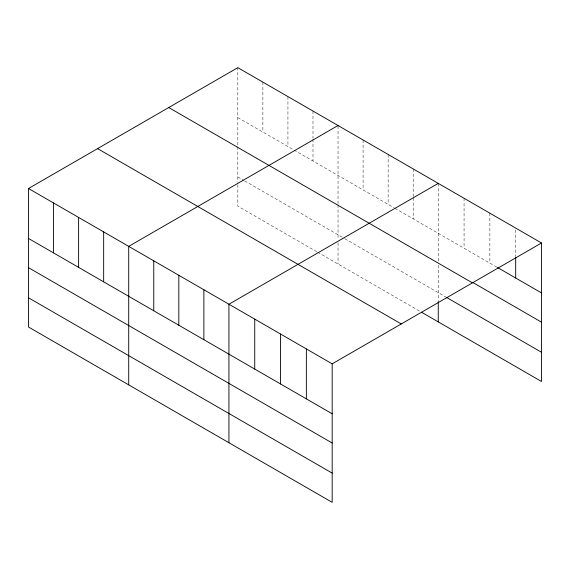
<?xml version="1.0" encoding="UTF-8"?>
<svg xmlns="http://www.w3.org/2000/svg" width="570" height="570" viewBox="0 0 570 570"><rect width="100%" height="100%" fill="white"/><g stroke="black" fill="none" stroke-linecap="round" stroke-linejoin="round"><path stroke-width="0.43" stroke-dasharray="2.85 2.14" d="M237.825 145.051L237.825 67.659M338.038 203.796L338.038 125.514M237.825 117.598L293.244 149.589M294.006 150.031L394.219 207.886M394.974 208.328L496.705 267.059M237.825 176.935L243.896 180.441M244.658 180.882L344.109 238.303M344.871 238.737L445.84 297.034M316.778 251.748L237.825 206.162L237.825 183.134M317.54 252.189L420.033 311.363M515.686 229.831L515.686 256.115M489.872 213.18L489.872 263.119M464.066 198.274L464.066 248.214M438.252 183.376L438.252 262.542M438.252 265.192L438.252 300.625M413.2 168.905L413.2 196.942M413.2 197.819L413.2 218.844M388.142 154.441L388.142 204.381M363.09 139.978L363.09 189.917M338.038 204.68L338.038 239.222M338.038 242.763L338.038 264.024M312.987 111.05L312.987 138.211M312.987 139.087L312.987 160.989M287.928 96.587L287.928 146.526M262.877 82.123L262.877 132.062M237.825 146.825L237.825 182.25"/><path stroke-width="0.85" d="M332.175 443.004L332.175 363.838L28.5 188.506L28.5 327.016L332.175 502.341L332.175 443.004L28.5 267.672M421.551 312.239L541.5 381.494L541.5 242.984L237.825 67.659L28.5 188.506M338.038 125.514L128.713 246.368L128.713 384.871M438.252 183.376L228.926 304.223L228.926 442.733M332.175 363.838L541.5 242.984M497.468 267.501L541.5 292.923M472.416 282.264L541.5 322.15M168.749 107.538L472.423 282.863M446.602 297.476L541.5 352.26M97.577 148.627L401.251 323.952M28.5 238.445L332.175 413.777M28.5 297.789L332.175 473.114M515.686 256.992L515.686 278.017M438.252 301.509L438.252 321.879M306.361 348.933L306.361 398.872M280.554 334.027L280.554 383.966M254.74 319.129L254.74 369.068M203.875 289.76L203.875 339.699M178.823 275.296L178.823 325.235M153.765 260.832L153.765 310.771M103.662 231.905L103.662 281.844M78.61 217.441L78.61 267.38M53.551 202.977L53.551 252.909"/></g></svg>
